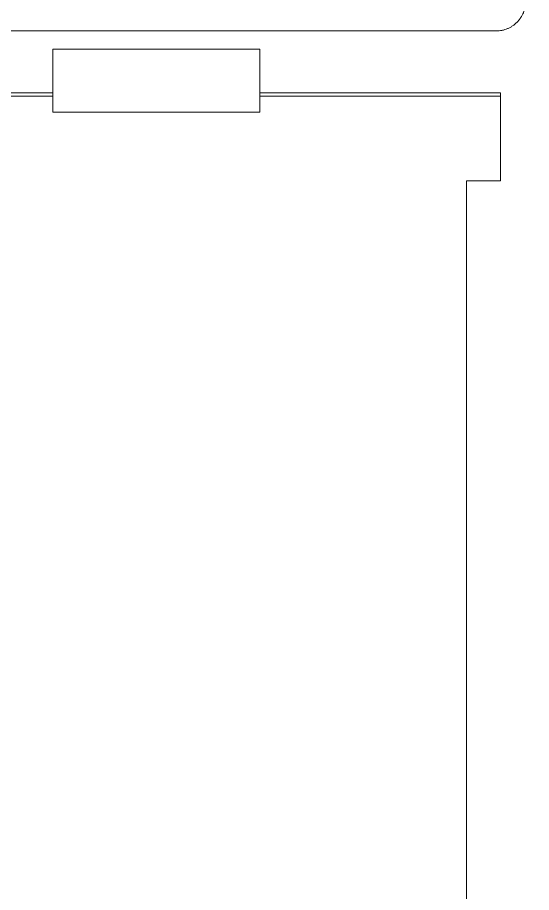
# Model space of a CAD drawing. Header units: millimetres. Extents: x 1359 to 3577, y 1333 to 3557.
# Drawn here: x 2918.47 to 2935.87, y 3288.49 to 3318.13 of the extents above; entities that cross this region are included whole.
import ezdxf

# ---------------------------------------------------------------- set-up
doc = ezdxf.new("R2010")
doc.units = ezdxf.units.MM
doc.set_wipeout_variables(frame=1)
doc.layers.add('000-PI-Oprema', color=30, linetype='Continuous', lineweight=5)
doc.layers.add('002-PI-Kabelska kanalica', color=150, linetype='Continuous')

# ---------------------------------------------------------------- blocks, each defined once
blk = doc.blocks.new('S7-1500 AQ HF - 6ES7532-5HF00-0AB0')
blk.add_wipeout([(0.1, 147), (34.8, 147), (34.8, 0), (0, 0.012)])
at = {"layer": '000-PI-Oprema', "color": 0, "linetype": 'ByBlock', "lineweight": 0}
for p, q in [((5.9, 134.6), (28.9, 134.6)), ((28.904, 134.6), (28.904, 134.6)), ((20.9, 133.978), (13.9, 133.978)), ((13.9, 132.5), (5.75, 132.5)), ((13.9, 132.394), (13.9, 132.5)), ((20.9, 132.5), (20.9, 132.394)), ((29.05, 132.5), (20.9, 132.5)), ((29.05, 129.52), (29.05, 132.5)), ((13.9, 132.394), (5.75, 132.394)), ((13.9, 131.851), (13.9, 132.394)), ((20.9, 132.394), (20.9, 131.851)), ((29.05, 132.394), (20.9, 132.394)), ((20.9, 131.851), (13.9, 131.851)), ((29.05, 129.52), (27.9, 129.52))]:
    blk.add_line(p, q, dxfattribs=at)
for points, knots in [([(29.9, 135.6), (29.9, 135.534), (29.893, 135.47), (29.874, 135.375), (29.866, 135.343), (29.848, 135.281), (29.837, 135.25), (29.799, 135.159), (29.769, 135.102), (29.716, 135.02), (29.696, 134.994), (29.655, 134.943), (29.633, 134.918), (29.564, 134.849), (29.514, 134.808), (29.433, 134.753), (29.404, 134.736), (29.347, 134.705), (29.288, 134.677), (29.227, 134.655), (29.18, 134.64), (29.164, 134.636), (29.132, 134.628), (29.116, 134.624), (29.035, 134.607), (28.97, 134.6), (28.904, 134.6)], [0, 0, 0, 0, 0.125, 0.125, 0.1875, 0.1875, 0.25, 0.25, 0.375, 0.375, 0.4375, 0.4375, 0.5, 0.5, 0.625, 0.625, 0.6875, 0.6875, 0.75, 0.8125, 0.8125, 0.84375, 0.84375, 0.875, 0.875, 1, 1, 1, 1]), ([(27.9, 129.52), (27.9, 127.497), (27.9, 118.948), (27.9, 105.802), (27.9, 91.235), (27.9, 77.025), (27.9, 62.731), (27.9, 47.245), (27.9, 34.486), (27.9, 25.605), (27.9, 21.348), (27.9, 20.55)], [0, 0, 0, 0, 0.055935, 0.236292, 0.362833, 0.457376, 0.627551, 0.756032, 0.883059, 0.978086, 1, 1, 1, 1])]:
    blk.add_open_spline(points, degree=3, knots=knots, dxfattribs=at)
for points in [[(28.9, 134.6), (28.901, 134.6), (28.902, 134.6), (28.904, 134.6)], [(13.9, 133.984), (13.9, 133.489), (13.9, 132.995), (13.9, 132.5)], [(20.9, 132.5), (20.9, 132.995), (20.9, 133.489), (20.9, 133.984)]]:
    blk.add_open_spline(points, degree=3, dxfattribs=at)
blk = doc.blocks.new('6ES7590-1AB60-0AA0-montažna za 1500')
for p, q in [((46379.794, 47129.805), (46179.794, 47129.805)), ((46379.794, 47128.41), (46179.794, 47128.41))]:
    blk.add_line(p, q)

msp = doc.modelspace()

# ---------------------------------------------------------------- block references
msp.add_blockref('6ES7590-1AB60-0AA0-montažna za 1500', (-43423.223, -43814.604))

# ---------------------------------------------------------------- next in the draw order: block references
at = {"layer": '002-PI-Kabelska kanalica', "color": 0, "linetype": 'ByBlock', "lineweight": 0}
msp.add_blockref('S7-1500 AQ HF - 6ES7532-5HF00-0AB0', (2905.771, 3183.076), dxfattribs=at)

doc.saveas('drawing.dxf')
